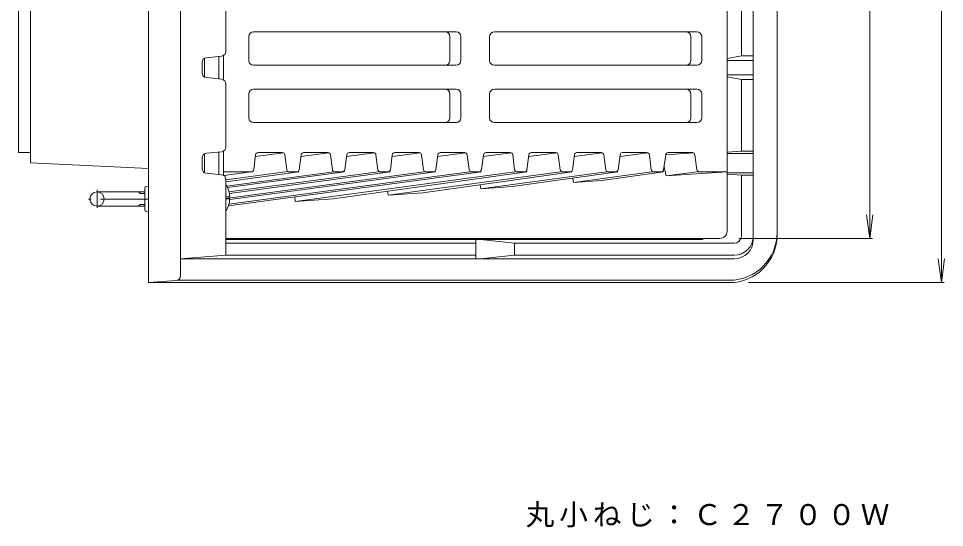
# Model space of a CAD drawing. Units: millimetres, scale not verified. Extents: x -336 to 366, y -549 to 479.
# Drawn here: x -210.9 to 177.1, y 36.8 to 249.9 of the extents above; entities that cross this region are included whole.
import ezdxf

# ---------------------------------------------------------------- set-up
doc = ezdxf.new("R2010")
doc.units = ezdxf.units.MM
doc.header["$LTSCALE"] = 4
doc.linetypes.add('CHAIN1', pattern=[8, 5, -1, 1, -1])
for name, color, linetype, lineweight in [('0-0_通り芯', 3, 'Continuous', 9), ('0-1_躯体', 2, 'Continuous', 9), ('0-2_仕上', 6, 'Continuous', 9), ('0-4_その他', 7, 'Continuous', 9), ('0-E', 7, 'Continuous', 9)]:
    doc.layers.add(name, color=color, linetype=linetype, lineweight=lineweight)
doc.styles.add('ＭＳ ゴシック', font='')
doc.styles.get('ＭＳ ゴシック').set_extended_font_data('MS Gothic')

msp = doc.modelspace()

# ---------------------------------------------------------------- linework, layer by layer
at = {"layer": '0-0_通り芯'}
for p, q in [((-156.513, 139.327), (-156.513, 479.327)), ((-143.013, 142.185), (-143.013, 476.47)), ((106.987, 159.328), (106.987, 459.327)), ((-210.93, 193.827), (-210.93, 424.827)), ((-210.93, 193.827), (-205.93, 193.827)), ((-205.93, 189.498), (-156.513, 187.095)), ((-158.013, 169.705), (-158.013, 178.95)), ((-157.65, 179.431), (-156.513, 179.756)), ((-178.013, 177.327), (-158.013, 177.327)), ((-160.013, 176.627), (-160.713, 177.327)), ((-160.013, 176.627), (-158.013, 176.627)), ((-158.013, 171.327), (-177.977, 171.327)), ((-160.013, 172.027), (-160.713, 171.327)), ((-158.013, 172.027), (-160.013, 172.027)), ((-157.65, 169.224), (-156.513, 168.899)), ((-144.865, 140.19), (-156.513, 139.327)), ((86.987, 140.327), (-144.271, 140.327)), ((86.987, 139.327), (-156.513, 139.327))]:
    msp.add_line(p, q, dxfattribs=at)
at = {"layer": '0-0_通り芯', "linetype": 'CHAIN1'}
for p, q in [((-178.013, 170.605), (-178.013, 178.137)), ((-156.513, 174.327), (-181.663, 174.327))]:
    msp.add_line(p, q, dxfattribs=at)
at = {"layer": '0-0_通り芯'}
msp.add_lwpolyline([(-205.93, 189.498), (-205.93, 429.157), (-156.513, 431.56)], dxfattribs=at)
msp.add_circle((-178.013, 174.327), 3, dxfattribs=at)
for centre, radius, start, end in [((-157.513, 178.95), 0.5, 105.94656, 180), ((-157.513, 169.705), 0.5, 180, 254.05479), ((86.987, 160.327), 20, 270, 0), ((86.987, 159.328), 20, 270, 0), ((-145.013, 142.185), 2, 274.23656, 0)]:
    msp.add_arc(centre, radius, start, end, dxfattribs=at)
at = {"layer": '0-1_躯体'}
for p, q in [((96.987, 157.327), (96.987, 461.327)), ((91.987, 264.327), (91.987, 234.327)), ((-124.013, 262.517), (-124.013, 236.138)), ((-125.814, 234.147), (-132.212, 233.508)), ((91.987, 234.327), (85.987, 233.209)), ((91.987, 234.327), (96.987, 234.327)), ((-134.013, 227.137), (-134.013, 231.517)), ((85.987, 232.327), (96.987, 232.327)), ((-125.814, 224.508), (-132.212, 225.147)), ((85.987, 226.327), (96.987, 226.327)), ((85.987, 225.446), (91.987, 224.327)), ((-124.013, 222.518), (-124.013, 196.137)), ((91.987, 224.327), (96.987, 224.327)), ((91.987, 224.327), (91.987, 194.328)), ((-125.814, 194.147), (-132.212, 193.508)), ((85.987, 193.908), (91.987, 194.328)), ((91.987, 194.328), (96.987, 194.328)), ((-134.013, 187.137), (-134.013, 191.518)), ((85.987, 193.328), (96.987, 193.328)), ((-125.814, 184.508), (-132.212, 185.147)), ((-124.013, 182.517), (-124.013, 150.827)), ((85.987, 185.328), (96.987, 185.328)), ((85.987, 184.747), (91.987, 184.327)), ((91.987, 184.327), (96.987, 184.327)), ((91.987, 184.327), (91.987, 158.828)), ((74.686, 157.327), (-124.013, 157.327)), ((-19.314, 155.827), (-124.013, 155.827)), ((-19.314, 149.327), (-19.314, 157.327)), ((-17.314, 157.327), (-3.013, 155.827)), ((-3.013, 150.827), (-3.013, 155.827)), ((88.987, 155.827), (-3.013, 155.827)), ((-124.013, 150.827), (-143.013, 149.327)), ((88.987, 149.327), (-143.013, 149.327)), ((-124.013, 150.827), (-19.314, 150.827)), ((-3.013, 150.827), (-17.314, 149.327)), ((-3.013, 150.827), (88.987, 150.827))]:
    msp.add_line(p, q, dxfattribs=at)
for centre, radius, start, end in [((-132.013, 231.517), 2, 95.71045, 180), ((-126.013, 236.138), 2, 275.71045, 0), ((-132.013, 227.137), 2, 180, 264.28955), ((-126.013, 222.518), 2, 0, 84.28955), ((-126.013, 196.137), 2, 275.71045, 0), ((-132.013, 191.518), 2, 95.71045, 180), ((-132.013, 187.137), 2, 180, 264.28955), ((-126.013, 182.517), 2, 0, 84.28955), ((74.686, 160.327), 3, 270, 303.5578), ((88.987, 158.828), 3, 270, 0), ((88.987, 158.828), 8, 270, 0), ((88.987, 157.327), 8, 270, 0)]:
    msp.add_arc(centre, radius, start, end, dxfattribs=at)
at = {"layer": '0-2_仕上'}
for p, q in [((85.987, 160.827), (85.987, 457.827)), ((-114.406, 232.327), (-114.406, 242.327)), ((-112.406, 244.327), (-27.523, 244.327)), ((-30.119, 242.327), (-30.119, 232.327)), ((-25.523, 242.327), (-25.523, 232.327)), ((-13.502, 232.327), (-13.502, 242.327)), ((-11.502, 244.327), (73.38, 244.327)), ((70.784, 232.327), (70.784, 242.327)), ((75.381, 232.327), (75.381, 242.327)), ((-133.013, 225.405), (-133.013, 233.249)), ((-127.013, 224.628), (-127.013, 234.028)), ((-125.013, 224.25), (-125.013, 234.405)), ((-112.406, 230.327), (-27.523, 230.327)), ((-11.502, 230.327), (73.38, 230.327)), ((-114.406, 208.327), (-114.406, 218.327)), ((-112.406, 220.327), (-27.523, 220.327)), ((-30.119, 218.327), (-30.119, 208.327)), ((-25.523, 218.327), (-25.523, 208.327)), ((-13.502, 208.327), (-13.502, 218.327)), ((-11.502, 220.327), (73.38, 220.327)), ((70.784, 208.327), (70.784, 218.327)), ((75.381, 208.327), (75.381, 218.327)), ((-112.406, 206.327), (-27.523, 206.327)), ((-11.502, 206.327), (73.38, 206.327)), ((-127.013, 184.627), (-127.013, 194.027)), ((-125.013, 184.25), (-125.013, 194.405)), ((-133.013, 185.405), (-133.013, 193.249)), ((-112.383, 186.591), (-111.552, 192.896)), ((-99.93, 193.696), (-111.654, 192.119)), ((-110.56, 193.765), (-100.295, 193.765)), ((-99.303, 192.894), (-98.487, 186.593)), ((-93.291, 186.591), (-92.46, 192.896)), ((-80.838, 193.696), (-92.562, 192.119)), ((-91.468, 193.765), (-81.203, 193.765)), ((-80.211, 192.894), (-79.395, 186.593)), ((-74.199, 186.591), (-73.368, 192.896)), ((-61.746, 193.696), (-73.47, 192.119)), ((-72.376, 193.765), (-62.111, 193.765)), ((-61.119, 192.894), (-60.303, 186.593)), ((-55.107, 186.591), (-54.276, 192.896)), ((-42.654, 193.696), (-54.378, 192.119)), ((-53.284, 193.765), (-43.019, 193.765)), ((-42.028, 192.894), (-41.211, 186.593)), ((-36.016, 186.591), (-35.184, 192.896)), ((-23.56, 193.699), (-35.285, 192.121)), ((-34.193, 193.765), (-23.925, 193.765)), ((-22.934, 192.896), (-22.102, 186.591)), ((-16.924, 186.591), (-16.092, 192.896)), ((-4.469, 193.696), (-16.195, 192.119)), ((-15.101, 193.765), (-4.833, 193.765)), ((-3.842, 192.896), (-3.011, 186.591)), ((2.152, 186.588), (2.998, 192.898)), ((14.623, 193.696), (2.894, 192.119)), ((3.989, 193.765), (14.258, 193.765)), ((15.25, 192.896), (16.081, 186.591)), ((21.244, 186.588), (22.09, 192.898)), ((33.715, 193.696), (21.985, 192.119)), ((23.081, 193.765), (33.35, 193.765)), ((34.342, 192.896), (35.173, 186.591)), ((40.335, 186.588), (41.182, 192.898)), ((52.807, 193.696), (41.077, 192.119)), ((42.173, 193.765), (52.442, 193.765)), ((53.434, 192.896), (54.265, 186.591)), ((59.427, 186.588), (60.274, 192.898)), ((60.271, 192.875), (71.824, 193.722)), ((61.265, 193.765), (71.534, 193.765)), ((73.357, 186.591), (72.526, 192.896)), ((-113.375, 185.721), (-125.013, 185.721)), ((-113.375, 185.721), (-124.89, 184.172)), ((-98.048, 185.888), (-124.013, 182.395)), ((-41.098, 185.721), (-124.013, 174.568)), ((-93.406, 185.721), (-124.013, 181.604)), ((-78.769, 185.791), (-123.706, 179.745)), ((-74.314, 185.721), (-123.381, 179.121)), ((-17.038, 185.721), (-122.994, 171.468)), ((-21.988, 185.721), (-122.774, 172.163)), ((-60.19, 185.721), (-122.726, 177.309)), ((-55.222, 185.721), (-122.582, 176.66)), ((-36.13, 185.721), (-122.439, 174.111)), ((-94.283, 185.721), (-97.495, 185.721)), ((-2.896, 185.721), (-94.937, 173.34)), ((-79, 174.43), (2.035, 185.721)), ((-78.403, 185.721), (-75.191, 185.721)), ((-59.311, 185.721), (-56.099, 185.721)), ((16.196, 185.721), (-56.075, 175.999)), ((-41.471, 176.999), (21.127, 185.721)), ((-40.22, 185.721), (-37.007, 185.721)), ((-21.111, 185.721), (-17.915, 185.721)), ((35.288, 185.721), (-17.213, 178.659)), ((40.219, 185.721), (-3.943, 179.567)), ((-2.019, 185.721), (1.161, 185.721)), ((17.073, 185.721), (20.252, 185.721)), ((21.65, 181.318), (21.415, 183.101)), ((54.38, 185.721), (21.65, 181.318)), ((33.586, 182.135), (59.311, 185.721)), ((36.165, 185.721), (39.344, 185.721)), ((55.257, 185.721), (58.436, 185.721)), ((60.512, 183.978), (85.987, 185.721)), ((74.349, 185.721), (85.987, 185.721)), ((-17.213, 178.659), (-17.435, 180.348)), ((-17.213, 178.659), (-3.942, 179.567)), ((21.65, 181.318), (33.586, 182.135)), ((-94.937, 173.34), (-95.183, 175.209)), ((-56.075, 175.999), (-56.285, 177.595)), ((-56.075, 175.999), (-41.471, 176.999)), ((-94.937, 173.34), (-79, 174.43)), ((82.987, 157.828), (-124.013, 157.828))]:
    msp.add_line(p, q, dxfattribs=at)
at = {"layer": '0-2_仕上', "color": 4}
for p, q in [((-122.424, 175.306), (-124.013, 175.306)), ((-122.424, 174.348), (-124.013, 174.348))]:
    msp.add_line(p, q, dxfattribs=at)
at = {"layer": '0-2_仕上'}
msp.add_lwpolyline([(73.472, 185.721), (60.512, 183.978), (59.583, 187.746)], dxfattribs=at)
for centre, radius, start, end in [((-112.406, 242.327), 2, 90, 180), ((-32.119, 242.327), 2, 0, 90), ((-27.523, 242.327), 2, 0, 90), ((-11.502, 242.327), 2, 90, 180), ((68.784, 242.327), 2, 0, 90), ((73.38, 242.327), 2, 0, 90), ((-112.406, 232.327), 2, 180, 270), ((-32.119, 232.327), 2, 270, 0), ((-27.523, 232.327), 2, 270, 0), ((-11.502, 232.327), 2, 180, 270), ((68.784, 232.327), 2, 270, 0), ((73.38, 232.327), 2, 270, 0), ((-112.406, 218.327), 2, 90, 180), ((-32.119, 218.327), 2, 0, 90), ((-27.523, 218.327), 2, 0, 90), ((-11.502, 218.327), 2, 90, 180), ((68.784, 218.327), 2, 0, 90), ((73.38, 218.327), 2, 0, 90), ((-112.406, 208.327), 2, 180, 270), ((-32.119, 208.327), 2, 270, 0), ((-27.523, 208.327), 2, 270, 0), ((-11.502, 208.327), 2, 180, 270), ((68.784, 208.327), 2, 270, 0), ((73.38, 208.327), 2, 270, 0), ((-110.56, 192.765), 1, 90, 172.48695), ((-100.295, 192.765), 1, 7.38153, 90), ((-91.468, 192.765), 1, 90, 172.48695), ((-81.203, 192.765), 1, 7.38153, 90), ((-72.376, 192.765), 1, 90, 172.48677), ((-62.111, 192.765), 1, 7.38153, 90), ((-53.284, 192.765), 1, 90, 172.48677), ((-43.019, 192.765), 1, 7.38153, 90), ((-34.193, 192.765), 1, 90, 172.48677), ((-23.925, 192.765), 1, 7.51305, 90), ((-15.101, 192.765), 1, 90, 172.48695), ((-4.833, 192.765), 1, 7.51305, 90), ((3.989, 192.765), 1, 90, 172.36052), ((14.258, 192.765), 1, 7.51305, 90), ((23.081, 192.765), 1, 90, 172.36052), ((33.35, 192.765), 1, 7.51305, 90), ((42.173, 192.765), 1, 90, 172.3609), ((52.442, 192.765), 1, 7.51305, 90), ((61.265, 192.765), 1, 90, 172.36052), ((71.534, 192.765), 1, 7.51305, 90), ((-113.375, 186.722), 1, 270, 352.48695), ((-97.495, 186.721), 1, 187.38153, 270), ((-94.283, 186.721), 1, 270, 352.48695), ((-78.403, 186.721), 1, 187.38153, 270), ((-75.191, 186.721), 1, 270, 352.48677), ((-59.311, 186.721), 1, 187.38153, 270), ((-56.099, 186.721), 1, 270, 352.48677), ((-40.22, 186.721), 1, 187.38153, 270), ((-37.007, 186.721), 1, 270, 352.48677), ((-21.111, 186.721), 1, 187.51305, 270), ((-17.915, 186.721), 1, 270, 352.48695), ((-2.019, 186.721), 1, 187.51305, 270), ((1.161, 186.721), 1, 270, 352.36052), ((17.073, 186.721), 1, 187.51305, 270), ((20.252, 186.721), 1, 270, 352.35771), ((36.165, 186.721), 1, 187.51305, 270), ((39.344, 186.721), 1, 270, 352.36052), ((55.257, 186.721), 1, 187.51305, 270), ((58.436, 186.721), 1, 270, 352.35771), ((74.349, 186.721), 1, 187.51305, 270), ((82.987, 160.827), 3, 270, 0.00047)]:
    msp.add_arc(centre, radius, start, end, dxfattribs=at)
at = {"layer": '0-2_仕上', "color": 4}
for start, end in [(2.74562, 32.85892), (327.14108, 357.25438)]:
    msp.add_arc((-132.413, 174.827), 10, start, end, dxfattribs=at)
at = {"layer": '0-4_その他'}
for p, q in [((175.812, 139.327), (175.812, 479.327)), ((145.812, 157.827), (145.812, 460.827)), ((145.812, 157.827), (144.507, 167.742)), ((145.812, 157.827), (147.118, 167.742)), ((147.012, 157.827), (90.987, 157.827)), ((175.812, 139.327), (174.507, 149.242)), ((175.812, 139.327), (177.118, 149.242)), ((177.012, 139.327), (94.987, 139.327))]:
    msp.add_line(p, q, dxfattribs=at)

# ---------------------------------------------------------------- texts
at = {"layer": '0-E', "insert": (1.63, 36.83), "char_height": 8.798, "attachment_point": 7, "style": 'ＭＳ ゴシック'}
msp.add_mtext('\\T1.17;丸小ねじ：Ｃ２７００Ｗ', dxfattribs=at)

doc.saveas('drawing.dxf')
